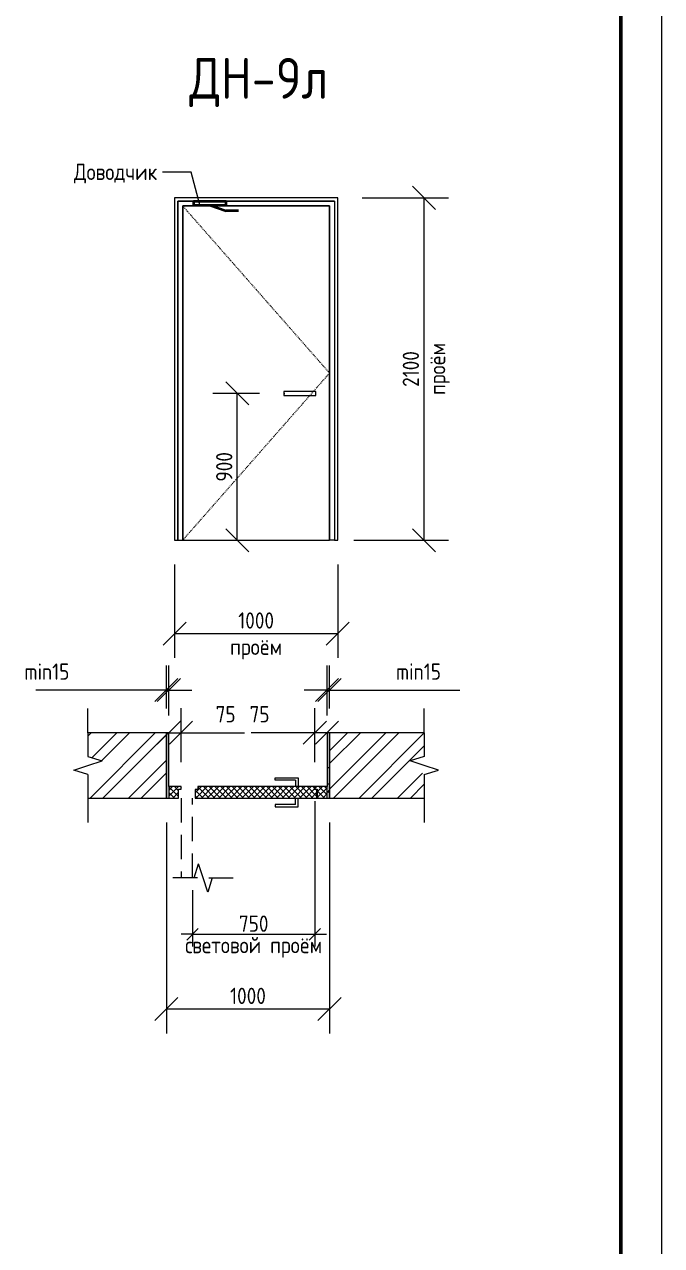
# Model space of a CAD drawing. Header units: millimetres. Extents: x -11345 to 411485, y -9810 to 73012.
# Drawn here: x -2084.6 to -2006.5, y 70948.2 to 71098 of the extents above; entities that cross this region are included whole.
import ezdxf

# ---------------------------------------------------------------- set-up
doc = ezdxf.new("R2010")
doc.units = ezdxf.units.MM
doc.linetypes.add('ADSK_Штриховая_ш2 п1_5', pattern=[4.5, 3, -1.5])
doc.linetypes.add('ADSK_Штриховая_ш3 п1_5', pattern=[4.5, 3, -1.5])
for name, color, linetype, lineweight in [('Аннотация', 7, 'Continuous', 18), ('Двери', 7, 'Continuous', 9), ('Заголовки', 7, 'Continuous', 20), ('Основная надпись', 7, 'Continuous', 30), ('Размеры', 7, 'Continuous', 5), ('Узлы', 7, 'Continuous', 18)]:
    doc.layers.add(name, color=color, linetype=linetype, lineweight=lineweight)
doc.layers.add('Линии', color=7, linetype='Continuous', lineweight=9, true_color=0x00a600)
doc.styles.add('GOST Common', font='GOST_Common.ttf', dxfattribs={"width": 0.9, "height": 125})
doc.styles.add('GOST Common_1', font='GOST_Common.ttf', dxfattribs={"width": 0.9, "height": 350})
doc.styles.add('GOST Common_3', font='GOST_Common.ttf', dxfattribs={"width": 0.9, "height": 250})
doc.styles.add('GOST Common_5', font='GOST_Common.ttf', dxfattribs={"width": 0.9, "height": 100})
doc.styles.add('GOST Common_6', font='GOST_Common.ttf', dxfattribs={"width": 0.9, "height": 200})
doc.dimstyles.new('ADSK_Основной_2_5_мм', dxfattribs={"dimscale": 304.8, "dimtxt": 251.428749, "dimasz": 0.463911, "dimexe": 0.492126, "dimexo": 0.492126, "dimgap": 0.098425, "dimtad": 1, "dimrnd": 0.01, "dimdsep": 46, "dimtxsty": 'GOST Common_3', "dimblk1": 'OBLIQUE', "dimblk2": 'OBLIQUE', "dimsah": 1, "dimcen": 0.09, "dimdle": 0.492126, "dimazin": 2, "dimtfac": 1, "dimtdec": 4, "dimtix": 1, "dimtmove": 0, "dimatfit": 3, "dimfxl": 1, "dimtvp": 1, "dimtolj": 1, "dimtzin": 0, "dimlwd": 20, "dimlwe": 20, "dimarcsym": 2})
doc.dimstyles.new('ADSK_Основной_2_5_мм_Округление_до_1_мм', dxfattribs={"dimscale": 304.8, "dimtxt": 250, "dimasz": 0.463911, "dimexe": 0.492126, "dimexo": 0.492126, "dimgap": 0.098425, "dimtad": 1, "dimdec": 0, "dimdsep": 46, "dimtxsty": 'GOST Common_3', "dimblk1": 'OBLIQUE', "dimblk2": 'OBLIQUE', "dimsah": 1, "dimcen": 0.09, "dimdle": 0.492126, "dimazin": 2, "dimtfac": 1, "dimtdec": 0, "dimtix": 1, "dimtmove": 0, "dimatfit": 3, "dimfxl": 1, "dimtvp": 1, "dimtolj": 1, "dimtzin": 0, "dimlwd": 20, "dimlwe": 20, "dimarcsym": 2})
doc.dimstyles.new('ADSK_Основной_2_5_мм_Округление_до_1_мм_1', dxfattribs={"dimscale": 304.8, "dimtxt": 251.428749, "dimasz": 0.463911, "dimexe": 0.492126, "dimexo": 0.492126, "dimgap": 0.098425, "dimtad": 1, "dimdec": 0, "dimdsep": 46, "dimtxsty": 'GOST Common_3', "dimblk1": 'OBLIQUE', "dimblk2": 'OBLIQUE', "dimsah": 1, "dimcen": 0.09, "dimdle": 0.492126, "dimazin": 2, "dimtfac": 1, "dimtdec": 4, "dimtix": 1, "dimtmove": 1, "dimatfit": 3, "dimfxl": 1, "dimtvp": 1, "dimtolj": 1, "dimtzin": 0, "dimlwd": 20, "dimlwe": 20, "dimarcsym": 2})
doc.dimstyles.new('ADSK_Основной_2_5_мм_Округление_до_1_мм_min_световой_проём', dxfattribs={"dimscale": 304.8, "dimtxt": 125.714375, "dimasz": 0.231955, "dimexe": 0.246063, "dimexo": 0.246063, "dimgap": 0.049213, "dimtad": 1, "dimdec": 0, "dimdsep": 46, "dimtxsty": 'GOST Common_1', "dimblk1": 'OBLIQUE', "dimblk2": 'OBLIQUE', "dimsah": 1, "dimcen": 0.09, "dimdle": 0.246063, "dimazin": 2, "dimtfac": 1, "dimtdec": 4, "dimtix": 1, "dimtmove": 0, "dimatfit": 3, "dimfxl": 1, "dimtvp": 1, "dimtolj": 1, "dimtzin": 0, "dimlwd": 20, "dimlwe": 20, "dimarcsym": 2})
pattern_1 = [(45, (-2058.57196, 70969.2322), (-0.3535534, 0.3535534), []), (135, (-2058.57196, 70969.2322), (-0.3535534, -0.3535534), [])]

# ---------------------------------------------------------------- blocks, each defined once
blk = doc.blocks.new('Family - ___-2645031-ДН-9л')
at = {"layer": 'Двери'}
for p, q in [((617.2, 5373.5), (-382.8, 5373.5)), ((-382.8, 5373.5), (-382.8, 3273.5)), ((-362.8, 3273.5), (-362.8, 5353.5)), ((-362.8, 5353.5), (597.2, 5353.5)), ((597.2, 5353.5), (-362.8, 5353.5)), ((-362.8, 5353.5), (-362.8, 3273.5)), ((-332.8, 5323.5), (-332.8, 3273.5)), ((567.2, 5323.5), (-332.8, 5323.5)), ((-332.8, 5323.5), (567.2, 5323.5)), ((-332.8, 3273.5), (-332.8, 5323.5)), ((567.2, 3273.5), (567.2, 5323.5)), ((567.2, 5323.5), (567.2, 3273.5)), ((597.2, 5353.5), (597.2, 3273.5)), ((597.2, 5353.5), (597.2, 3273.5)), ((617.2, 3273.5), (617.2, 5373.5)), ((-382.8, 3273.5), (-362.8, 3273.5)), ((-362.8, 3273.5), (-332.8, 3273.5)), ((-332.8, 3273.5), (567.2, 3273.5)), ((597.2, 3273.5), (567.2, 3273.5)), ((597.2, 3273.5), (617.2, 3273.5))]:
    blk.add_line(p, q, dxfattribs=at)
at = {"layer": 'Двери', "linetype": 'ADSK_Штриховая_ш2 п1_5'}
for p, q in [((567.2, 4298.5), (-332.8, 5323.5)), ((-332.8, 3273.5), (567.2, 4298.5))]:
    blk.add_line(p, q, dxfattribs=at)
blk = doc.blocks.new('ADSK_Обрыв_Линия - По умолчанию-6396943-ДН-9л')
at = {"layer": 'Узлы'}
for p, q in [((-914.1, 2091.8), (-914.1, 1946.8)), ((-914.1, 1835.5), (-914.1, 1691.8))]:
    blk.add_line(p, q, dxfattribs=at)
blk = doc.blocks.new('ADSK_Обрыв_Линия - По умолчанию-6397007-ДН-9л')
at = {"layer": 'Узлы'}
for p, q in [((1148.2, 2091.8), (1148.2, 1946.8)), ((1148.2, 1835.5), (1148.2, 1691.8))]:
    blk.add_line(p, q, dxfattribs=at)
blk = doc.blocks.new('_Oblique')
at = {"color": 0, "linetype": 'ByBlock', "lineweight": -2}
blk.add_line((-0.5, -0.5), (0.5, 0.5), dxfattribs=at)
blk = doc.blocks.new('*D718')
at = {"layer": 'Defpoints', "color": 0, "transparency": 16777216}
for p in [(-2066.23, 71034.7), (-2046.23, 71034.7), (-2046.23, 71023.25)]:
    blk.add_point(p, dxfattribs=at)
at = {"layer": 'Размеры', "color": 0, "transparency": 16777216}
for p, q in [((-2066.23, 71031.7), (-2066.23, 71020.25)), ((-2046.23, 71031.7), (-2046.23, 71020.25)), ((-2066.24, 71023.25), (-2046.22, 71023.25))]:
    blk.add_line(p, q, dxfattribs=at)
at = {"layer": 'Размеры', "color": 0, "transparency": 16777216, "xscale": 2.828, "yscale": 2.828, "zscale": 2.828, "rotation": 180}
blk.add_blockref('_Oblique', (-2066.23, 71023.25), dxfattribs=at)
at = {"layer": 'Размеры', "color": 0, "transparency": 16777216, "xscale": 2.828, "yscale": 2.828, "zscale": 2.828}
blk.add_blockref('_Oblique', (-2046.23, 71023.25), dxfattribs=at)
at = {"layer": 'Размеры', "color": 0, "lineweight": 20, "transparency": 16777216, "char_height": 2, "width": 9.7162, "attachment_point": 5, "style": 'GOST Common_5'}
for s, insert in [('\\A1;1000', (-2056.23, 71024.85)), ('\\A1;проём', (-2056.23, 71021.35))]:
    blk.add_mtext(s, dxfattribs=dict(at, insert=insert))
blk = doc.blocks.new('*D719')
at = {"layer": 'Defpoints', "color": 0, "transparency": 16777216}
for p in [(-2046.23, 71076.7), (-2047.23, 71034.7), (-2035.66, 71034.7)]:
    blk.add_point(p, dxfattribs=at)
at = {"layer": 'Размеры', "color": 0, "transparency": 16777216}
for p, q in [((-2043.23, 71076.7), (-2032.66, 71076.7)), ((-2035.66, 71076.71), (-2035.66, 71034.69)), ((-2044.23, 71034.7), (-2032.66, 71034.7))]:
    blk.add_line(p, q, dxfattribs=at)
at = {"layer": 'Размеры', "color": 0, "transparency": 16777216, "xscale": 2.828, "yscale": 2.828, "zscale": 2.828}
for p, rotation in [((-2035.66, 71076.7), 90), ((-2035.66, 71034.7), 270)]:
    blk.add_blockref('_Oblique', p, dxfattribs=dict(at, rotation=rotation))
at = {"layer": 'Размеры', "color": 0, "lineweight": 20, "transparency": 16777216, "char_height": 2, "width": 9.7162, "attachment_point": 5, "rotation": 90, "style": 'GOST Common_5'}
for s, insert in [('\\A1;проём', (-2033.76, 71055.7)), ('\\A1;2100', (-2037.26, 71055.7))]:
    blk.add_mtext(s, dxfattribs=dict(at, insert=insert))
blk = doc.blocks.new('*D720')
at = {"layer": 'Defpoints', "color": 0, "transparency": 16777216}
for p in [(-2066.93, 71016.31), (-2067.23, 71011.07), (-2066.93, 71011.07)]:
    blk.add_point(p, dxfattribs=at)
at = {"layer": 'Размеры', "color": 0, "transparency": 16777216}
for p, q in [((-2067.23, 71014.07), (-2067.23, 71019.31)), ((-2066.93, 71014.07), (-2066.93, 71019.31)), ((-2067.23, 71016.31), (-2083.22, 71016.31)), ((-2066.93, 71016.31), (-2067.23, 71016.31)), ((-2066.93, 71016.31), (-2064.1, 71016.31))]:
    blk.add_line(p, q, dxfattribs=at)
at = {"layer": 'Размеры', "color": 0, "transparency": 16777216, "xscale": 2.828, "yscale": 2.828, "zscale": 2.828}
blk.add_blockref('_Oblique', (-2067.23, 71016.31), dxfattribs=at)
at = {"layer": 'Размеры', "color": 0, "transparency": 16777216, "xscale": 2.828, "yscale": 2.828, "zscale": 2.828, "rotation": 180}
blk.add_blockref('_Oblique', (-2066.93, 71016.31), dxfattribs=at)
at = {"layer": 'Размеры', "color": 0, "lineweight": 20, "transparency": 16777216, "insert": (-2084.64, 71019.58), "char_height": 2, "width": 9.256, "attachment_point": 1, "line_spacing_factor": 1.022761, "style": 'GOST Common_5'}
blk.add_mtext('\\A1;min15', dxfattribs=at)
blk = doc.blocks.new('*D721')
at = {"layer": 'Defpoints', "color": 0, "transparency": 16777216}
for p in [(-2047.23, 71016.31), (-2047.53, 71011.07), (-2047.23, 71011.07)]:
    blk.add_point(p, dxfattribs=at)
at = {"layer": 'Размеры', "color": 0, "transparency": 16777216}
for p, q in [((-2047.53, 71014.07), (-2047.53, 71019.31)), ((-2047.23, 71014.07), (-2047.23, 71019.31)), ((-2047.53, 71016.31), (-2050.36, 71016.31)), ((-2047.53, 71016.31), (-2047.23, 71016.31)), ((-2047.23, 71016.31), (-2031.24, 71016.31))]:
    blk.add_line(p, q, dxfattribs=at)
at = {"layer": 'Размеры', "color": 0, "transparency": 16777216, "xscale": 2.828, "yscale": 2.828, "zscale": 2.828}
blk.add_blockref('_Oblique', (-2047.53, 71016.31), dxfattribs=at)
at = {"layer": 'Размеры', "color": 0, "transparency": 16777216, "xscale": 2.828, "yscale": 2.828, "zscale": 2.828, "rotation": 180}
blk.add_blockref('_Oblique', (-2047.23, 71016.31), dxfattribs=at)
at = {"layer": 'Размеры', "color": 0, "lineweight": 20, "transparency": 16777216, "insert": (-2039.08, 71019.58), "char_height": 2, "width": 9.256, "attachment_point": 1, "line_spacing_factor": 1.022761, "style": 'GOST Common_5'}
blk.add_mtext('\\A1;min15', dxfattribs=at)
blk = doc.blocks.new('*D722')
at = {"layer": 'Defpoints', "color": 0, "transparency": 16777216}
for p in [(-2065.43, 71011.08), (-2066.93, 71010.18), (-2065.43, 71004.47)]:
    blk.add_point(p, dxfattribs=at)
at = {"layer": 'Размеры', "color": 0, "transparency": 16777216}
for p, q in [((-2066.93, 71013.18), (-2066.93, 71014.08)), ((-2065.43, 71007.47), (-2065.43, 71014.08)), ((-2066.94, 71011.08), (-2065.43, 71011.08)), ((-2065.43, 71011.08), (-2057.64, 71011.08))]:
    blk.add_line(p, q, dxfattribs=at)
at = {"layer": 'Размеры', "color": 0, "transparency": 16777216, "xscale": 2.828, "yscale": 2.828, "zscale": 2.828, "rotation": 180}
blk.add_blockref('_Oblique', (-2066.93, 71011.08), dxfattribs=at)
at = {"layer": 'Размеры', "color": 0, "transparency": 16777216, "xscale": 2.828, "yscale": 2.828, "zscale": 2.828}
blk.add_blockref('_Oblique', (-2065.43, 71011.08), dxfattribs=at)
at = {"layer": 'Размеры', "color": 0, "lineweight": 20, "transparency": 16777216, "insert": (-2061.2, 71014.35), "char_height": 2, "width": 3.7842, "attachment_point": 1, "line_spacing_factor": 1.022761, "style": 'GOST Common_5'}
blk.add_mtext('\\A1;75', dxfattribs=at)
blk = doc.blocks.new('*D723')
at = {"layer": 'Defpoints', "color": 0, "transparency": 16777216}
for p in [(-2047.53, 71011.08), (-2047.53, 71010.18), (-2049.03, 71004.47)]:
    blk.add_point(p, dxfattribs=at)
at = {"layer": 'Размеры', "color": 0, "transparency": 16777216}
for p, q in [((-2049.03, 71007.47), (-2049.03, 71014.08)), ((-2047.53, 71013.18), (-2047.53, 71014.08)), ((-2049.03, 71011.08), (-2056.82, 71011.08)), ((-2047.53, 71011.08), (-2049.04, 71011.08))]:
    blk.add_line(p, q, dxfattribs=at)
at = {"layer": 'Размеры', "color": 0, "transparency": 16777216, "xscale": 2.828, "yscale": 2.828, "zscale": 2.828, "rotation": 180}
blk.add_blockref('_Oblique', (-2049.03, 71011.08), dxfattribs=at)
at = {"layer": 'Размеры', "color": 0, "transparency": 16777216, "xscale": 2.828, "yscale": 2.828, "zscale": 2.828}
blk.add_blockref('_Oblique', (-2047.53, 71011.08), dxfattribs=at)
at = {"layer": 'Размеры', "color": 0, "lineweight": 20, "transparency": 16777216, "insert": (-2057.04, 71014.35), "char_height": 2, "width": 3.7842, "attachment_point": 1, "line_spacing_factor": 1.022761, "style": 'GOST Common_5'}
blk.add_mtext('\\A1;75', dxfattribs=at)
blk = doc.blocks.new('*D724')
at = {"layer": 'Defpoints', "color": 0, "transparency": 16777216}
for p in [(-2049.03, 71004.17), (-2064.03, 70993.27), (-2049.03, 70986.36)]:
    blk.add_point(p, dxfattribs=at)
at = {"layer": 'Размеры', "color": 0, "transparency": 16777216}
for p, q in [((-2049.03, 71002.67), (-2049.03, 70984.86)), ((-2064.03, 70991.77), (-2064.03, 70984.86)), ((-2064.03, 70986.36), (-2065.44, 70986.36)), ((-2064.03, 70986.36), (-2049.03, 70986.36)), ((-2049.03, 70986.36), (-2047.61, 70986.36))]:
    blk.add_line(p, q, dxfattribs=at)
at = {"layer": 'Размеры', "color": 0, "transparency": 16777216, "xscale": 1.414, "yscale": 1.414, "zscale": 1.414}
blk.add_blockref('_Oblique', (-2064.03, 70986.36), dxfattribs=at)
at = {"layer": 'Размеры', "color": 0, "transparency": 16777216, "xscale": 1.414, "yscale": 1.414, "zscale": 1.414, "rotation": 180}
blk.add_blockref('_Oblique', (-2049.03, 70986.36), dxfattribs=at)
at = {"layer": 'Размеры', "color": 0, "lineweight": 20, "transparency": 16777216, "char_height": 2, "width": 25.9781, "attachment_point": 5, "style": 'GOST Common_5'}
for s, insert in [('\\A1;750', (-2056.53, 70987.66)), ('\\A1;световой проём', (-2056.53, 70984.76))]:
    blk.add_mtext(s, dxfattribs=dict(at, insert=insert))
blk = doc.blocks.new('*D725')
at = {"layer": 'Defpoints', "color": 0, "transparency": 16777216}
for p in [(-2058.54, 71052.7), (-2052.83, 71052.7), (-2059.54, 71034.7)]:
    blk.add_point(p, dxfattribs=at)
at = {"layer": 'Размеры', "color": 0, "transparency": 16777216}
for p, q in [((-2055.83, 71052.7), (-2061.54, 71052.7)), ((-2058.54, 71034.69), (-2058.54, 71052.71)), ((-2056.54, 71034.7), (-2055.54, 71034.7))]:
    blk.add_line(p, q, dxfattribs=at)
at = {"layer": 'Размеры', "color": 0, "transparency": 16777216, "xscale": 2.828, "yscale": 2.828, "zscale": 2.828}
for p, rotation in [((-2058.54, 71052.7), 90), ((-2058.54, 71034.7), 270)]:
    blk.add_blockref('_Oblique', p, dxfattribs=dict(at, rotation=rotation))
at = {"layer": 'Размеры', "color": 0, "lineweight": 20, "transparency": 16777216, "insert": (-2060.14, 71043.7), "char_height": 2, "width": 7.0059, "attachment_point": 5, "rotation": 90, "style": 'GOST Common_5'}
blk.add_mtext('\\A1;900', dxfattribs=at)
blk = doc.blocks.new('*D726')
at = {"layer": 'Defpoints', "color": 0, "transparency": 16777216}
for p in [(-2067.23, 71003.07), (-2047.23, 71003.07), (-2047.23, 70977.2)]:
    blk.add_point(p, dxfattribs=at)
at = {"layer": 'Размеры', "color": 0, "transparency": 16777216}
for p, q in [((-2067.23, 71000.07), (-2067.23, 70974.2)), ((-2047.23, 71000.07), (-2047.23, 70974.2)), ((-2067.24, 70977.2), (-2047.22, 70977.2))]:
    blk.add_line(p, q, dxfattribs=at)
at = {"layer": 'Размеры', "color": 0, "transparency": 16777216, "xscale": 2.828, "yscale": 2.828, "zscale": 2.828, "rotation": 180}
blk.add_blockref('_Oblique', (-2067.23, 70977.2), dxfattribs=at)
at = {"layer": 'Размеры', "color": 0, "transparency": 16777216, "xscale": 2.828, "yscale": 2.828, "zscale": 2.828}
blk.add_blockref('_Oblique', (-2047.23, 70977.2), dxfattribs=at)
at = {"layer": 'Размеры', "color": 0, "lineweight": 20, "transparency": 16777216, "insert": (-2057.23, 70978.8), "char_height": 2, "width": 7.0059, "attachment_point": 5, "style": 'GOST Common_5'}
blk.add_mtext('\\A1;1000', dxfattribs=at)

msp = doc.modelspace()

# ---------------------------------------------------------------- hatches: boundary and pattern name
at = {"layer": 'Узлы', "lineweight": 9}
h = msp.add_hatch(dxfattribs=at)
h.set_pattern_fill('FP_2', color=256, scale=0.02, style=0, pattern_type=2)
h.set_pattern_definition([(45, (-2058.572, 70969.2322), (-2.3573, 2.3573), []), (45, (-2057.0004, 70969.2322), (-2.3573, 2.3573), [])])
h.paths.add_polyline_path([(-2047.22885, 71003.06753), (-2035.60885, 71003.06753), (-2035.60885, 71005.94136), (-2037.3409, 71007.61753), (-2035.60885, 71008.16753), (-2035.60885, 71011.06753), (-2047.22885, 71011.06753), (-2047.22885, 71005.94136)])
h.paths.add_polyline_path([(-2075.12221, 71003.06753), (-2067.22885, 71003.06753), (-2067.22885, 71011.06753), (-2076.85427, 71011.06753), (-2076.85427, 71008.16753), (-2075.12221, 71007.61753), (-2076.85427, 71005.94136), (-2076.85427, 71003.06753)])
h = msp.add_hatch(dxfattribs=at)
h.set_pattern_fill('FP_4', color=256, scale=0.02, style=0, pattern_type=2)
h.set_pattern_definition([(0, (-2058.572, 70969.2322), (4.064, 1.016), [0.33528, -2.71272, 0.33528, -2.71272, -16.256]), (0, (-2058.572, 70969.2322), (4.064, 1.016), [-6.096, 0.33528, -5.76072, 0.33528, -2.71272, -7.112]), (0, (-2058.572, 70969.2322), (4.064, 1.016), [-15.24, 0.33528, -1.69672, 0.33528, -4.74472]), (120, (-2057.048, 70969.7402), (-2.911882, 3.011527), [0.33528, -2.71272, 0.33528, -2.71272, -16.256]), (120, (-2057.048, 70969.7402), (-2.911882, 3.011527), [-6.096, 0.33528, -5.76072, 0.33528, -2.71272, -7.112]), (120, (-2057.048, 70969.7402), (-2.911882, 3.011527), [-15.24, 0.33528, -1.69672, 0.33528, -4.74472]), (240, (-2056.54, 70971.7722), (-1.152118, -4.027527), [0.33528, -2.71272, 0.33528, -2.71272, -16.256]), (240, (-2056.54, 70971.7722), (-1.152118, -4.027527), [-6.096, 0.33528, -5.76072, 0.33528, -2.71272, -7.112]), (240, (-2056.54, 70971.7722), (-1.152118, -4.027527), [-15.24, 0.33528, -1.69672, 0.33528, -4.74472])])
h.paths.add_polyline_path([(-2047.22885, 71003.06753), (-2047.22885, 71011.06753), (-2047.52885, 71011.06753), (-2047.52885, 71003.06753)])
h.paths.add_polyline_path([(-2067.22885, 71003.06753), (-2066.92885, 71003.06753), (-2066.92885, 71011.06753), (-2067.22885, 71011.06753), (-2067.22885, 71004.12753)])
h = msp.add_hatch(dxfattribs=at)
h.set_pattern_fill('FP_3', color=256, scale=0.02, style=0, pattern_type=2)
h.set_pattern_definition(pattern_1)
h.paths.add_polyline_path([(-2066.92885, 71003.06753), (-2065.72885, 71003.06753), (-2065.72885, 71004.16753), (-2065.42885, 71004.16753), (-2065.42885, 71004.46753), (-2066.92885, 71004.46753), (-2066.92885, 71004.12753)])
h.paths.add_polyline_path([(-2048.72885, 71003.06753), (-2047.52885, 71003.06753), (-2047.52885, 71004.46753), (-2049.02885, 71004.46753), (-2049.02885, 71004.16753), (-2048.72885, 71004.16753), (-2048.72885, 71004.12753)])
h = msp.add_hatch(dxfattribs=at)
h.set_pattern_fill('FP_3', color=256, scale=0.02, style=0, pattern_type=2)
h.set_pattern_definition(pattern_1)
h.paths.add_polyline_path([(-2063.68885, 71003.06753), (-2048.76885, 71003.06753), (-2048.76885, 71004.12753), (-2049.06885, 71004.12753), (-2049.06885, 71004.46753), (-2063.38885, 71004.46753), (-2063.38885, 71004.12753), (-2063.68885, 71004.12753)])

# ---------------------------------------------------------------- linework, layer by layer
at = {"layer": 'Аннотация', "lineweight": 9}
for p, q in [((-2066.17922, 71079.8431), (-2067.72762, 71079.8431)), ((-2064.1803, 71079.8431), (-2066.17922, 71079.8431)), ((-2063.14536, 71075.83946), (-2064.1803, 71079.8431))]:
    msp.add_line(p, q, dxfattribs=at)
at = {"layer": 'Аннотация'}
for p, q in [((-2076.85427, 71011.06753), (-2076.85427, 71014.06753)), ((-2035.60885, 71011.06753), (-2035.60885, 71014.06753)), ((-2076.85427, 71008.16753), (-2075.12221, 71007.61753)), ((-2076.85427, 71008.16753), (-2075.12221, 71007.61753)), ((-2076.85427, 71007.06753), (-2075.12221, 71007.61753)), ((-2035.60885, 71008.16753), (-2037.3409, 71007.61753)), ((-2035.60885, 71008.16753), (-2037.3409, 71007.61753)), ((-2035.60885, 71007.06753), (-2037.3409, 71007.61753)), ((-2078.58727, 71006.50444), (-2076.85427, 71007.06753)), ((-2078.58727, 71006.50444), (-2076.85427, 71007.06753)), ((-2076.85427, 71005.94136), (-2078.58727, 71006.50444)), ((-2076.85427, 71005.94136), (-2078.58727, 71006.50444)), ((-2033.87585, 71006.50444), (-2035.60885, 71007.06753)), ((-2033.87585, 71006.50444), (-2035.60885, 71007.06753)), ((-2035.60885, 71005.94136), (-2033.87585, 71006.50444)), ((-2035.60885, 71005.94136), (-2033.87585, 71006.50444)), ((-2076.85427, 71003.06753), (-2076.85427, 71000.06753)), ((-2035.60885, 71003.06753), (-2035.60885, 71000.06753)), ((-2063.82885, 70993.26753), (-2063.27885, 70994.99958)), ((-2063.82885, 70993.26753), (-2063.27885, 70994.99958)), ((-2062.72885, 70993.26753), (-2063.27885, 70994.99958)), ((-2063.42885, 70993.26753), (-2066.42885, 70993.26753)), ((-2062.16576, 70991.53453), (-2062.72885, 70993.26753)), ((-2062.16576, 70991.53453), (-2062.72885, 70993.26753)), ((-2061.60268, 70993.26753), (-2062.16576, 70991.53453)), ((-2061.60268, 70993.26753), (-2062.16576, 70991.53453)), ((-2062.02885, 70993.26753), (-2059.02885, 70993.26753))]:
    msp.add_line(p, q, dxfattribs=at)
at = {"layer": 'Линии', "color": 7, "lineweight": 35}
for p, q in [((-2063.89507, 71076.24187), (-2063.89507, 71075.78021)), ((-2059.89507, 71076.24187), (-2063.89507, 71076.24187)), ((-2063.89507, 71075.78021), (-2059.89507, 71075.78021)), ((-2061.89507, 71075.78021), (-2059.89507, 71075.12332)), ((-2059.89507, 71075.78021), (-2059.89507, 71076.24187)), ((-2058.39507, 71075.12332), (-2059.89507, 71075.12332))]:
    msp.add_line(p, q, dxfattribs=at)
at = {"layer": 'Линии', "color": 7}
for p, q in [((-2048.92884, 71052.95189), (-2052.82884, 71052.95189)), ((-2052.82884, 71052.95189), (-2052.82884, 71052.45189)), ((-2048.92884, 71052.45189), (-2048.92884, 71052.95189)), ((-2052.82884, 71052.45189), (-2048.92884, 71052.45189)), ((-2067.22885, 71011.06753), (-2076.85427, 71011.06753)), ((-2067.22885, 71003.06753), (-2067.22885, 71011.06753)), ((-2066.92885, 71011.06753), (-2067.22885, 71011.06753)), ((-2067.22885, 71011.06753), (-2067.22885, 71003.06753)), ((-2066.92885, 71004.46753), (-2066.92885, 71011.06753)), ((-2047.22885, 71011.06753), (-2047.52885, 71011.06753)), ((-2047.52885, 71011.06753), (-2047.52885, 71004.46753)), ((-2035.60885, 71011.06753), (-2047.22885, 71011.06753)), ((-2047.22885, 71011.06753), (-2047.22885, 71003.06753)), ((-2047.22885, 71003.06753), (-2047.22885, 71011.06753)), ((-2076.85427, 71003.06753), (-2067.22885, 71003.06753)), ((-2067.22885, 71003.06753), (-2066.92885, 71003.06753)), ((-2065.42885, 71004.46753), (-2066.92885, 71004.46753)), ((-2066.92885, 71004.46753), (-2066.92885, 71003.06753)), ((-2066.92885, 71003.06753), (-2065.72885, 71003.06753)), ((-2065.72885, 71003.06753), (-2065.72885, 71004.16753)), ((-2065.72885, 71004.16753), (-2065.42885, 71004.16753)), ((-2065.42885, 71004.16753), (-2065.42885, 71004.46753)), ((-2063.38885, 71004.12753), (-2063.68885, 71004.12753)), ((-2063.68885, 71004.12753), (-2063.68885, 71003.06753)), ((-2063.68885, 71003.06753), (-2048.76885, 71003.06753)), ((-2049.06885, 71004.46753), (-2063.38885, 71004.46753)), ((-2063.38885, 71004.46753), (-2063.38885, 71004.12753)), ((-2049.06885, 71004.12753), (-2049.06885, 71004.46753)), ((-2048.76885, 71004.12753), (-2049.06885, 71004.12753)), ((-2047.52885, 71004.46753), (-2049.02885, 71004.46753)), ((-2049.02885, 71004.46753), (-2049.02885, 71004.16753)), ((-2049.02885, 71004.16753), (-2048.72885, 71004.16753)), ((-2048.76885, 71003.06753), (-2048.76885, 71004.12753)), ((-2048.72885, 71004.16753), (-2048.72885, 71003.06753)), ((-2048.72885, 71003.06753), (-2047.52885, 71003.06753)), ((-2047.52885, 71003.06753), (-2047.52885, 71004.46753)), ((-2047.52885, 71003.06753), (-2047.22885, 71003.06753)), ((-2047.22885, 71003.06753), (-2035.60885, 71003.06753))]:
    msp.add_line(p, q, dxfattribs=at)
at = {"layer": 'Линии', "color": 7, "linetype": 'ADSK_Штриховая_ш3 п1_5'}
msp.add_line((-2052.82884, 71052.70189), (-2052.72884, 71052.70189), dxfattribs=at)
at = {"layer": 'Линии', "color": 7, "lineweight": 20}
for p, q in [((-2053.89474, 71005.55791), (-2051.09474, 71005.55791)), ((-2053.89474, 71005.25791), (-2053.89474, 71005.55791)), ((-2051.39474, 71005.25791), (-2053.89474, 71005.25791)), ((-2051.39474, 71005.25791), (-2051.39474, 71004.46753)), ((-2051.09474, 71005.55791), (-2051.09474, 71004.46753)), ((-2051.39474, 71002.27715), (-2051.39474, 71003.06753)), ((-2051.09474, 71001.97715), (-2051.09474, 71003.06753)), ((-2051.39474, 71002.27715), (-2053.89474, 71002.27715)), ((-2053.89474, 71002.27715), (-2053.89474, 71001.97715)), ((-2053.89474, 71001.97715), (-2051.09474, 71001.97715))]:
    msp.add_line(p, q, dxfattribs=at)
at = {"layer": 'Линии', "color": 7, "linetype": 'ADSK_Штриховая_ш3 п1_5', "lineweight": 20}
for p, q in [((-2065.42885, 71003.06753), (-2065.42885, 70993.26753)), ((-2064.02885, 70993.26753), (-2064.02885, 71003.06753))]:
    msp.add_line(p, q, dxfattribs=at)
at = {"layer": 'Основная надпись', "lineweight": 20}
msp.add_line((-2006.51934, 71341.76733), (-2006.51934, 70747.76733), dxfattribs=at)
at = {"layer": 'Основная надпись', "lineweight": 50}
msp.add_line((-2011.51934, 70752.76733), (-2011.51934, 71336.76733), dxfattribs=at)

# ---------------------------------------------------------------- block references
at = {"layer": 'Двери', "xscale": 0.02, "yscale": 0.02, "zscale": 0.02}
msp.add_blockref('Family - ___-2645031-ДН-9л', (-2058.57196, 70969.23221), dxfattribs=at)
at = {"layer": 'Узлы', "xscale": 0.02, "yscale": 0.02, "zscale": 0.02}
for name in ['ADSK_Обрыв_Линия - По умолчанию-6396943-ДН-9л', 'ADSK_Обрыв_Линия - По умолчанию-6397007-ДН-9л']:
    msp.add_blockref(name, (-2058.57196, 70969.23221), dxfattribs=at)

# ---------------------------------------------------------------- texts
at = {"layer": 'Аннотация', "lineweight": 9, "insert": (-2078.56231, 71080.88433), "char_height": 2, "width": 12.384, "attachment_point": 1, "line_spacing_factor": 1.022766, "style": 'GOST Common'}
msp.add_mtext('\\pxt1.8,3.6,5.4,7.2,9,10.8,12.6,14.4,16.2,18,19.8,21.6,23.4,25.2,27,28.8,30.6,32.4,34.2,36,37.8,39.6,41.4,43.2,45,46.8,48.6,50.4,52.2,54,55.8,57.6;{Доводчик}', dxfattribs=at)
at = {"layer": 'Заголовки', "lineweight": 9, "insert": (-2055.91701, 71087.83449), "char_height": 5, "width": 17.442, "attachment_point": 8, "line_spacing_factor": 1.022766, "style": 'GOST Common_6'}
msp.add_mtext('\\pxqc,t0.36,0.72,1.08,1.44,1.8,2.16,2.52,2.88,3.24,3.6,3.96,4.32,4.68,5.04,5.4,5.76,6.12,6.48,6.84,7.2,7.56,7.92,8.28,8.64,9,9.36,9.72,10.08,10.44,10.8,11.16,11.52;{ДН-9л}', dxfattribs=at)

# ---------------------------------------------------------------- dimensions: what is measured, and where the dimension line sits
at = {"layer": 'Размеры', "lineweight": 20}
dim = msp.add_linear_dim(base=(-2035.66492, 71034.70189), p1=(-2046.22885, 71076.70189), p2=(-2047.22885, 71034.70189), angle=90, text='<>\\Xпроём', dimstyle='ADSK_Основной_2_5_мм', override={"dimscale": 0, "dimtxt": 76635.482717, "dimasz": 141.4, "dimexe": 150, "dimexo": 150, "dimgap": 30, "dimlfac": 50, "dimpost": '<>', "dimtxsty": 'GOST Common_5', "dimcen": 27.432, "dimfxl": 2100.595154, "dimlwd": 65535, "dimlwe": 65535}, dxfattribs=at)
dim.commit()
dim.dimension.update_dxf_attribs({"geometry": '*D719', "text_midpoint": (-2035.66492, 71055.70189)})
dim = msp.add_linear_dim(base=(-2058.5398, 71052.70189), p1=(-2059.53965, 71034.70189), p2=(-2052.82884, 71052.70189), angle=90, dimstyle='ADSK_Основной_2_5_мм_Округление_до_1_мм_1', override={"dimscale": 0, "dimtxt": 76635.482717, "dimasz": 141.4, "dimexe": 150, "dimexo": 150, "dimgap": 30, "dimlfac": 50, "dimpost": '<>', "dimtxsty": 'GOST Common_5', "dimcen": 27.432, "dimfxl": 1102.310109, "dimlwd": 65535, "dimlwe": 65535}, dxfattribs=at)
dim.commit()
dim.dimension.update_dxf_attribs({"geometry": '*D725', "text_midpoint": (-2060.1398, 71043.70189)})
for base, p1, p2, text, dimstyle, override, picture, middle in [((-2046.22885, 71023.25046), (-2066.22885, 71034.70189), (-2046.22885, 71034.70189), '<>\\Xпроём', 'ADSK_Основной_2_5_мм', {"dimscale": 0, "dimtxt": 76635.482717, "dimasz": 141.4, "dimexe": 150, "dimexo": 150, "dimgap": 30, "dimlfac": 50, "dimpost": '<>', "dimtxsty": 'GOST Common_5', "dimcen": 27.432, "dimfxl": 1000, "dimlwd": 65535, "dimlwe": 65535}, '*D718', (-2056.22885, 71023.25046)), ((-2049.02885, 70986.36022), (-2064.02885, 70993.26753), (-2049.02885, 71004.16753), '<>\\Xсветовой проём', 'ADSK_Основной_2_5_мм_Округление_до_1_мм_min_световой_проём', {"dimscale": 0, "dimtxt": 38317.741358, "dimasz": 70.7, "dimexe": 75, "dimexo": 75, "dimgap": 15, "dimlfac": 50, "dimpost": '<>', "dimtxsty": 'GOST Common_5', "dimcen": 27.432, "dimfxl": 927.105711, "dimlwd": 65535, "dimlwe": 65535}, '*D724', (-2056.52885, 70986.36022))]:
    dim = msp.add_linear_dim(base=base, p1=p1, p2=p2, text=text, dimstyle=dimstyle, override=override, dxfattribs=at)
    dim.commit()
    dim.dimension.update_dxf_attribs({"geometry": picture, "text_midpoint": middle})
for base, p1, p2, override, picture, middle in [((-2066.92885, 71016.31198), (-2067.22885, 71011.06753), (-2066.92885, 71011.06753), {"dimscale": 0, "dimtxt": 76635.482717, "dimasz": 141.4, "dimexe": 150, "dimexo": 150, "dimgap": 30, "dimlfac": 50, "dimpost": 'min<>', "dimtxsty": 'GOST Common_5', "dimcen": 27.432, "dimfxl": 15, "dimlwd": 65535, "dimlwe": 65535}, '*D720', (-2080.00985, 71016.31198)), ((-2047.22885, 71016.31198), (-2047.52885, 71011.06753), (-2047.22885, 71011.06753), {"dimscale": 0, "dimtxt": 76635.482717, "dimasz": 141.4, "dimexe": 150, "dimexo": 150, "dimgap": 30, "dimlfac": 50, "dimpost": 'min<>', "dimtxsty": 'GOST Common_5', "dimcen": 27.432, "dimfxl": 15, "dimlwd": 65535, "dimlwe": 65535}, '*D721', (-2034.44785, 71016.31198)), ((-2065.42885, 71011.07976), (-2066.92885, 71010.17921), (-2065.42885, 71004.46753), {"dimscale": 0, "dimtxt": 76635.482717, "dimasz": 141.4, "dimexe": 150, "dimexo": 150, "dimgap": 30, "dimlfac": 50, "dimpost": '<>', "dimtxsty": 'GOST Common_5', "dimcen": 27.432, "dimfxl": 295.267942, "dimlwd": 65535, "dimlwe": 65535}, '*D722', (-2059.31108, 71011.07976)), ((-2047.52885, 71011.07976), (-2049.02885, 71004.46753), (-2047.52885, 71010.17921), {"dimscale": 0, "dimtxt": 76635.482717, "dimasz": 141.4, "dimexe": 150, "dimexo": 150, "dimgap": 30, "dimlfac": 50, "dimpost": '<>', "dimtxsty": 'GOST Common_5', "dimcen": 27.432, "dimfxl": 295.267942, "dimlwd": 65535, "dimlwe": 65535}, '*D723', (-2055.14662, 71011.07976))]:
    dim = msp.add_linear_dim(base=base, p1=p1, p2=p2, dimstyle='ADSK_Основной_2_5_мм_Округление_до_1_мм', override=override, dxfattribs=at)
    dim.commit()
    dim.dimension.update_dxf_attribs({"geometry": picture, "text_midpoint": middle, "dimtype": 160})
dim = msp.add_linear_dim(base=(-2047.22885, 70977.1986), p1=(-2067.22885, 71003.06753), p2=(-2047.22885, 71003.06753), dimstyle='ADSK_Основной_2_5_мм_Округление_до_1_мм_1', override={"dimscale": 0, "dimtxt": 76635.482717, "dimasz": 141.4, "dimexe": 150, "dimexo": 150, "dimgap": 30, "dimlfac": 50, "dimpost": '<>', "dimtxsty": 'GOST Common_5', "dimcen": 27.432, "dimfxl": 1000, "dimlwd": 65535, "dimlwe": 65535}, dxfattribs=at)
dim.commit()
dim.dimension.update_dxf_attribs({"geometry": '*D726', "text_midpoint": (-2057.22885, 70978.7986)})

doc.saveas('drawing.dxf')
